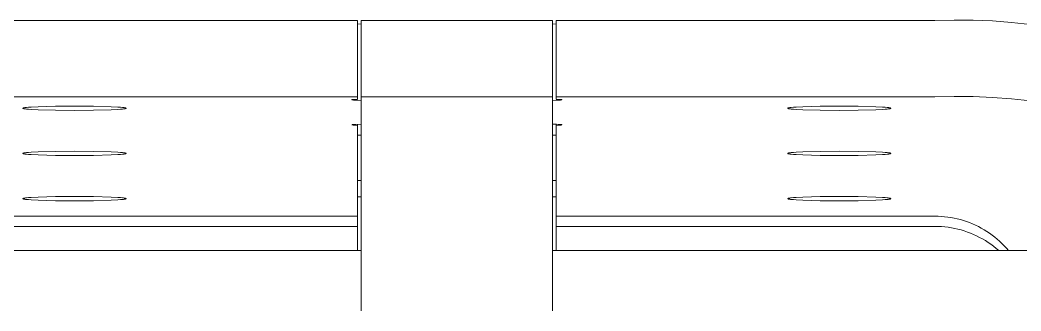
# Model space of a CAD drawing. Header units: inches. Extents: x -12 to 193, y -19 to 105.
# Drawn here: x 31.849 to 33.91, y 103.015 to 103.615 of the extents above; entities that cross this region are included whole.
import ezdxf

# ---------------------------------------------------------------- set-up
doc = ezdxf.new("R2010")
doc.units = ezdxf.units.IN
doc.layers.add('ZANO_R', color=7, linetype='Continuous', lineweight=0)

msp = doc.modelspace()

# ---------------------------------------------------------------- linework, layer by layer
at = {"layer": 'ZANO_R'}
for p, q in [((32.54413, 103.61353), (31.76461, 103.61353)), ((32.54413, 103.45619), (32.54413, 103.61353)), ((32.94571, 103.61349), (32.55201, 103.61349)), ((32.55201, 103.61349), (32.55201, 103.45615)), ((32.94571, 103.61349), (32.94571, 103.45615)), ((33.73311, 103.61353), (32.95358, 103.61353)), ((32.95358, 103.61353), (32.95358, 103.45619)), ((33.77255, 103.61452), (33.73311, 103.61353)), ((33.81199, 103.61418), (33.77255, 103.61452)), ((33.85141, 103.61251), (33.81199, 103.61418)), ((33.89074, 103.60952), (33.85141, 103.61251)), ((32.55201, 103.60629), (32.54413, 103.60654)), ((32.95358, 103.60654), (32.94571, 103.60629)), ((33.92996, 103.60521), (33.89074, 103.60952)), ((32.54413, 103.45619), (31.76461, 103.45619)), ((32.5326, 103.4504), (32.53261, 103.45041)), ((32.5326, 103.45039), (32.5326, 103.4504)), ((32.5326, 103.45038), (32.5326, 103.45039)), ((32.5326, 103.45037), (32.5326, 103.45038)), ((32.5326, 103.45036), (32.5326, 103.45037)), ((32.53261, 103.45035), (32.5326, 103.45036)), ((32.53261, 103.45042), (32.53262, 103.45043)), ((32.53261, 103.45041), (32.53261, 103.45042)), ((32.53261, 103.45034), (32.53261, 103.45035)), ((32.53262, 103.45033), (32.53261, 103.45034)), ((32.53262, 103.45043), (32.53263, 103.45044)), ((32.53263, 103.45032), (32.53262, 103.45033)), ((32.53263, 103.45044), (32.53264, 103.45046)), ((32.53264, 103.4503), (32.53263, 103.45032)), ((32.53264, 103.45046), (32.53265, 103.45047)), ((32.53265, 103.45029), (32.53264, 103.4503)), ((32.53265, 103.45047), (32.53267, 103.45048)), ((32.53267, 103.45028), (32.53265, 103.45029)), ((32.53267, 103.45048), (32.53268, 103.45049)), ((32.53268, 103.45027), (32.53267, 103.45028)), ((32.53268, 103.45049), (32.5327, 103.4505)), ((32.5327, 103.45026), (32.53268, 103.45027)), ((32.5327, 103.4505), (32.53272, 103.45051)), ((32.53272, 103.45025), (32.5327, 103.45026)), ((32.53272, 103.45051), (32.53274, 103.45052)), ((32.53274, 103.45024), (32.53272, 103.45025)), ((32.53274, 103.45052), (32.53276, 103.45053)), ((32.53276, 103.45023), (32.53274, 103.45024)), ((32.53276, 103.45053), (32.53279, 103.45054)), ((32.53279, 103.45022), (32.53276, 103.45023)), ((32.53279, 103.45054), (32.53281, 103.45055)), ((32.53281, 103.45021), (32.53279, 103.45022)), ((32.53281, 103.45055), (32.53284, 103.45056)), ((32.53284, 103.4502), (32.53281, 103.45021)), ((32.53284, 103.45056), (32.53287, 103.45057)), ((32.53287, 103.45019), (32.53284, 103.4502)), ((32.53287, 103.45057), (32.53293, 103.45059)), ((32.53293, 103.45017), (32.53287, 103.45019)), ((32.53293, 103.45059), (32.533, 103.45062)), ((32.533, 103.45014), (32.53293, 103.45017)), ((32.533, 103.45062), (32.53307, 103.45064)), ((32.53307, 103.45012), (32.533, 103.45014)), ((32.53307, 103.45064), (32.53315, 103.45066)), ((32.53315, 103.4501), (32.53307, 103.45012)), ((32.53315, 103.45066), (32.53324, 103.45068)), ((32.53324, 103.45008), (32.53315, 103.4501)), ((32.53324, 103.45068), (32.53344, 103.45072)), ((32.53344, 103.45004), (32.53324, 103.45008)), ((32.53344, 103.45072), (32.53366, 103.45076)), ((32.53366, 103.45), (32.53344, 103.45004)), ((32.53366, 103.45076), (32.5339, 103.4508)), ((32.5339, 103.44996), (32.53366, 103.45)), ((32.5339, 103.4508), (32.53446, 103.45088)), ((32.53446, 103.44988), (32.5339, 103.44996)), ((32.53446, 103.45088), (32.53584, 103.45104)), ((32.53584, 103.44972), (32.53446, 103.44988)), ((32.53584, 103.45104), (32.53755, 103.45119)), ((32.53755, 103.44957), (32.53584, 103.44972)), ((32.53755, 103.45119), (32.54413, 103.45156)), ((32.54413, 103.4492), (32.53755, 103.44957)), ((32.54413, 103.45156), (32.54413, 103.45619)), ((32.55201, 103.44895), (32.54413, 103.4492)), ((32.55201, 103.45615), (32.55201, 103.11839)), ((32.55201, 103.45615), (32.94571, 103.45615)), ((32.94571, 103.45615), (32.94571, 103.11839)), ((32.95358, 103.4492), (32.94571, 103.44895)), ((33.73311, 103.45619), (32.95358, 103.45619)), ((32.95358, 103.45619), (32.95358, 103.45156)), ((32.95358, 103.45156), (32.96017, 103.45119)), ((32.96017, 103.44957), (32.95358, 103.4492)), ((32.96017, 103.45119), (32.96187, 103.45104)), ((32.96187, 103.44972), (32.96017, 103.44957)), ((32.96187, 103.45104), (32.96326, 103.45088)), ((32.96326, 103.44988), (32.96187, 103.44972)), ((32.96326, 103.45088), (32.96381, 103.4508)), ((32.96381, 103.44996), (32.96326, 103.44988)), ((32.96381, 103.4508), (32.96406, 103.45076)), ((32.96406, 103.45), (32.96381, 103.44996)), ((32.96406, 103.45076), (32.96428, 103.45072)), ((32.96428, 103.45004), (32.96406, 103.45)), ((32.96428, 103.45072), (32.96447, 103.45068)), ((32.96447, 103.45008), (32.96428, 103.45004)), ((32.96447, 103.45068), (32.96456, 103.45066)), ((32.96456, 103.4501), (32.96447, 103.45008)), ((32.96456, 103.45066), (32.96464, 103.45064)), ((32.96464, 103.45012), (32.96456, 103.4501)), ((32.96464, 103.45064), (32.96472, 103.45062)), ((32.96472, 103.45014), (32.96464, 103.45012)), ((32.96472, 103.45062), (32.96478, 103.45059)), ((32.96478, 103.45017), (32.96472, 103.45014)), ((32.96478, 103.45059), (32.96485, 103.45057)), ((32.96485, 103.45019), (32.96478, 103.45017)), ((32.96485, 103.45057), (32.96487, 103.45056)), ((32.96487, 103.4502), (32.96485, 103.45019)), ((32.96487, 103.45056), (32.9649, 103.45055)), ((32.9649, 103.45021), (32.96487, 103.4502)), ((32.9649, 103.45055), (32.96493, 103.45054)), ((32.96493, 103.45022), (32.9649, 103.45021)), ((32.96493, 103.45054), (32.96495, 103.45053)), ((32.96495, 103.45023), (32.96493, 103.45022)), ((32.96495, 103.45053), (32.96497, 103.45052)), ((32.96497, 103.45024), (32.96495, 103.45023)), ((32.96497, 103.45052), (32.96499, 103.45051)), ((32.96499, 103.45025), (32.96497, 103.45024)), ((32.96499, 103.45051), (32.96501, 103.4505)), ((32.96501, 103.45026), (32.96499, 103.45025)), ((32.96501, 103.4505), (32.96503, 103.45049)), ((32.96503, 103.45027), (32.96501, 103.45026)), ((32.96503, 103.45049), (32.96505, 103.45048)), ((32.96505, 103.45028), (32.96503, 103.45027)), ((32.96505, 103.45048), (32.96506, 103.45047)), ((32.96506, 103.45029), (32.96505, 103.45028)), ((32.96506, 103.45047), (32.96507, 103.45046)), ((32.96507, 103.4503), (32.96506, 103.45029)), ((32.96507, 103.45046), (32.96508, 103.45044)), ((32.96508, 103.45032), (32.96507, 103.4503)), ((32.96508, 103.45044), (32.96509, 103.45043)), ((32.96509, 103.45033), (32.96508, 103.45032)), ((32.96509, 103.45043), (32.9651, 103.45042)), ((32.9651, 103.45034), (32.96509, 103.45033)), ((32.9651, 103.45042), (32.9651, 103.45041)), ((32.9651, 103.45041), (32.96511, 103.4504)), ((32.96511, 103.45036), (32.9651, 103.45035)), ((32.9651, 103.45035), (32.9651, 103.45034)), ((32.96511, 103.4504), (32.96511, 103.45039)), ((32.96511, 103.45039), (32.96511, 103.45038)), ((32.96511, 103.45038), (32.96511, 103.45037)), ((32.96511, 103.45037), (32.96511, 103.45036)), ((33.77255, 103.45718), (33.73311, 103.45619)), ((33.81199, 103.45684), (33.77255, 103.45718)), ((33.85141, 103.45517), (33.81199, 103.45684)), ((33.89074, 103.45219), (33.85141, 103.45517)), ((33.92996, 103.44787), (33.89074, 103.45219)), ((31.85516, 103.43296), (31.85517, 103.43299)), ((31.85516, 103.43294), (31.85516, 103.43296)), ((31.85516, 103.43291), (31.85516, 103.43294)), ((31.85516, 103.43289), (31.85516, 103.43291)), ((31.85516, 103.43286), (31.85516, 103.43289)), ((31.85517, 103.43284), (31.85516, 103.43286)), ((31.85517, 103.43299), (31.85518, 103.43301)), ((31.85518, 103.43281), (31.85517, 103.43284)), ((31.85518, 103.43301), (31.8552, 103.43304)), ((31.8552, 103.43279), (31.85518, 103.43281)), ((31.8552, 103.43304), (31.85522, 103.43306)), ((31.85522, 103.43276), (31.8552, 103.43279)), ((31.85522, 103.43306), (31.85524, 103.43309)), ((31.85524, 103.43274), (31.85522, 103.43276)), ((31.85524, 103.43309), (31.85526, 103.43311)), ((31.85526, 103.43271), (31.85524, 103.43274)), ((31.85526, 103.43311), (31.85529, 103.43314)), ((31.85529, 103.43269), (31.85526, 103.43271)), ((31.85529, 103.43314), (31.85532, 103.43316)), ((31.85532, 103.43266), (31.85529, 103.43269)), ((31.85532, 103.43316), (31.85536, 103.43319)), ((31.85536, 103.43264), (31.85532, 103.43266)), ((31.85536, 103.43319), (31.8554, 103.43321)), ((31.8554, 103.43261), (31.85536, 103.43264)), ((31.8554, 103.43321), (31.85544, 103.43324)), ((31.85544, 103.43259), (31.8554, 103.43261)), ((31.85544, 103.43324), (31.85548, 103.43326)), ((31.85548, 103.43256), (31.85544, 103.43259)), ((31.85548, 103.43326), (31.85553, 103.43329)), ((31.85553, 103.43253), (31.85548, 103.43256)), ((31.85553, 103.43329), (31.85559, 103.43332)), ((31.85559, 103.43251), (31.85553, 103.43253)), ((31.85559, 103.43332), (31.85564, 103.43334)), ((31.85564, 103.43248), (31.85559, 103.43251)), ((31.85564, 103.43334), (31.8557, 103.43337)), ((31.8557, 103.43246), (31.85564, 103.43248)), ((31.8557, 103.43337), (31.85577, 103.43339)), ((31.85577, 103.43243), (31.8557, 103.43246)), ((31.85577, 103.43339), (31.85583, 103.43342)), ((31.85583, 103.43241), (31.85577, 103.43243)), ((31.85583, 103.43342), (31.85598, 103.43347)), ((31.85598, 103.43235), (31.85583, 103.43241)), ((31.85598, 103.43347), (31.85614, 103.43352)), ((31.85614, 103.4323), (31.85598, 103.43235)), ((31.85614, 103.43352), (31.85631, 103.43357)), ((31.85631, 103.43225), (31.85614, 103.4323)), ((31.85631, 103.43357), (31.85651, 103.43362)), ((31.85651, 103.4322), (31.85631, 103.43225)), ((31.85651, 103.43362), (31.85693, 103.43373)), ((31.85693, 103.4321), (31.85651, 103.4322)), ((31.85693, 103.43373), (31.85742, 103.43383)), ((31.85742, 103.43199), (31.85693, 103.4321)), ((31.85742, 103.43383), (31.85797, 103.43394)), ((31.85797, 103.43189), (31.85742, 103.43199)), ((31.85797, 103.43394), (31.85926, 103.43415)), ((31.85926, 103.43168), (31.85797, 103.43189)), ((31.85926, 103.43415), (31.86081, 103.43436)), ((31.86081, 103.43147), (31.85926, 103.43168)), ((31.86081, 103.43436), (31.86262, 103.43456)), ((31.86262, 103.43126), (31.86081, 103.43147)), ((31.86262, 103.43456), (31.86703, 103.43497)), ((31.86703, 103.43085), (31.86262, 103.43126)), ((31.86703, 103.43497), (31.87248, 103.43537)), ((31.87248, 103.43046), (31.86703, 103.43085)), ((31.87248, 103.43537), (31.88629, 103.43609)), ((31.88629, 103.42974), (31.87248, 103.43046)), ((31.88629, 103.43609), (31.92233, 103.43709)), ((31.92233, 103.42874), (31.88629, 103.42974)), ((31.92233, 103.43709), (31.96146, 103.4374)), ((31.96146, 103.42842), (31.92233, 103.42874)), ((31.96146, 103.4374), (32.00058, 103.43709)), ((32.00058, 103.42874), (31.96146, 103.42842)), ((32.00058, 103.43709), (32.03662, 103.43609)), ((32.03662, 103.42974), (32.00058, 103.42874)), ((32.03662, 103.43609), (32.05043, 103.43537)), ((32.05043, 103.43046), (32.03662, 103.42974)), ((32.05043, 103.43537), (32.05588, 103.43497)), ((32.05588, 103.43085), (32.05043, 103.43046)), ((32.05588, 103.43497), (32.06029, 103.43456)), ((32.06029, 103.43126), (32.05588, 103.43085)), ((32.06029, 103.43456), (32.0621, 103.43436)), ((32.0621, 103.43147), (32.06029, 103.43126)), ((32.0621, 103.43436), (32.06365, 103.43415)), ((32.06365, 103.43168), (32.0621, 103.43147)), ((32.06365, 103.43415), (32.06494, 103.43394)), ((32.06494, 103.43189), (32.06365, 103.43168)), ((32.06494, 103.43394), (32.06549, 103.43383)), ((32.06549, 103.43199), (32.06494, 103.43189)), ((32.06549, 103.43383), (32.06598, 103.43373)), ((32.06598, 103.4321), (32.06549, 103.43199)), ((32.06598, 103.43373), (32.06641, 103.43362)), ((32.06641, 103.4322), (32.06598, 103.4321)), ((32.06641, 103.43362), (32.0666, 103.43357)), ((32.0666, 103.43225), (32.06641, 103.4322)), ((32.0666, 103.43357), (32.06677, 103.43352)), ((32.06677, 103.4323), (32.0666, 103.43225)), ((32.06677, 103.43352), (32.06693, 103.43347)), ((32.06693, 103.43235), (32.06677, 103.4323)), ((32.06693, 103.43347), (32.06708, 103.43342)), ((32.06708, 103.43241), (32.06693, 103.43235)), ((32.06708, 103.43342), (32.06714, 103.43339)), ((32.06714, 103.43243), (32.06708, 103.43241)), ((32.06714, 103.43339), (32.06721, 103.43337)), ((32.06721, 103.43246), (32.06714, 103.43243)), ((32.06721, 103.43337), (32.06727, 103.43334)), ((32.06727, 103.43248), (32.06721, 103.43246)), ((32.06727, 103.43334), (32.06732, 103.43332)), ((32.06732, 103.43251), (32.06727, 103.43248)), ((32.06732, 103.43332), (32.06738, 103.43329)), ((32.06738, 103.43253), (32.06732, 103.43251)), ((32.06738, 103.43329), (32.06743, 103.43326)), ((32.06743, 103.43256), (32.06738, 103.43253)), ((32.06743, 103.43326), (32.06747, 103.43324)), ((32.06747, 103.43259), (32.06743, 103.43256)), ((32.06747, 103.43324), (32.06752, 103.43321)), ((32.06752, 103.43261), (32.06747, 103.43259)), ((32.06752, 103.43321), (32.06755, 103.43319)), ((32.06755, 103.43264), (32.06752, 103.43261)), ((32.06755, 103.43319), (32.06759, 103.43316)), ((32.06759, 103.43266), (32.06755, 103.43264)), ((32.06759, 103.43316), (32.06762, 103.43314)), ((32.06762, 103.43269), (32.06759, 103.43266)), ((32.06762, 103.43314), (32.06765, 103.43311)), ((32.06765, 103.43271), (32.06762, 103.43269)), ((32.06765, 103.43311), (32.06767, 103.43309)), ((32.06767, 103.43274), (32.06765, 103.43271)), ((32.06767, 103.43309), (32.0677, 103.43306)), ((32.0677, 103.43276), (32.06767, 103.43274)), ((32.0677, 103.43306), (32.06771, 103.43304)), ((32.06771, 103.43279), (32.0677, 103.43276)), ((32.06771, 103.43304), (32.06773, 103.43301)), ((32.06773, 103.43281), (32.06771, 103.43279)), ((32.06773, 103.43301), (32.06774, 103.43299)), ((32.06774, 103.43284), (32.06773, 103.43281)), ((32.06774, 103.43299), (32.06775, 103.43296)), ((32.06775, 103.43286), (32.06774, 103.43284)), ((32.06775, 103.43296), (32.06775, 103.43294)), ((32.06775, 103.43294), (32.06775, 103.43291)), ((32.06775, 103.43291), (32.06775, 103.43289)), ((32.06775, 103.43289), (32.06775, 103.43286)), ((33.42996, 103.43294), (33.42997, 103.43296)), ((33.42996, 103.43291), (33.42996, 103.43294)), ((33.42996, 103.43289), (33.42996, 103.43291)), ((33.42997, 103.43286), (33.42996, 103.43289)), ((33.42997, 103.43299), (33.42998, 103.43301)), ((33.42997, 103.43296), (33.42997, 103.43299)), ((33.42997, 103.43284), (33.42997, 103.43286)), ((33.42998, 103.43281), (33.42997, 103.43284)), ((33.42998, 103.43301), (33.43, 103.43304)), ((33.43, 103.43279), (33.42998, 103.43281)), ((33.43, 103.43304), (33.43002, 103.43306)), ((33.43002, 103.43276), (33.43, 103.43279)), ((33.43002, 103.43306), (33.43004, 103.43309)), ((33.43004, 103.43274), (33.43002, 103.43276)), ((33.43004, 103.43309), (33.43006, 103.43311)), ((33.43006, 103.43271), (33.43004, 103.43274)), ((33.43006, 103.43311), (33.43009, 103.43314)), ((33.43009, 103.43269), (33.43006, 103.43271)), ((33.43009, 103.43314), (33.43012, 103.43316)), ((33.43012, 103.43266), (33.43009, 103.43269)), ((33.43012, 103.43316), (33.43016, 103.43319)), ((33.43016, 103.43264), (33.43012, 103.43266)), ((33.43016, 103.43319), (33.4302, 103.43321)), ((33.4302, 103.43261), (33.43016, 103.43264)), ((33.4302, 103.43321), (33.43024, 103.43324)), ((33.43024, 103.43259), (33.4302, 103.43261)), ((33.43024, 103.43324), (33.43029, 103.43326)), ((33.43029, 103.43256), (33.43024, 103.43259)), ((33.43029, 103.43326), (33.43034, 103.43329)), ((33.43034, 103.43253), (33.43029, 103.43256)), ((33.43034, 103.43329), (33.43039, 103.43332)), ((33.43039, 103.43251), (33.43034, 103.43253)), ((33.43039, 103.43332), (33.43045, 103.43334)), ((33.43045, 103.43248), (33.43039, 103.43251)), ((33.43045, 103.43334), (33.43051, 103.43337)), ((33.43051, 103.43246), (33.43045, 103.43248)), ((33.43051, 103.43337), (33.43057, 103.43339)), ((33.43057, 103.43243), (33.43051, 103.43246)), ((33.43057, 103.43339), (33.43064, 103.43342)), ((33.43064, 103.43241), (33.43057, 103.43243)), ((33.43064, 103.43342), (33.43078, 103.43347)), ((33.43078, 103.43235), (33.43064, 103.43241)), ((33.43078, 103.43347), (33.43094, 103.43352)), ((33.43094, 103.4323), (33.43078, 103.43235)), ((33.43094, 103.43352), (33.43112, 103.43357)), ((33.43112, 103.43225), (33.43094, 103.4323)), ((33.43112, 103.43357), (33.43131, 103.43362)), ((33.43131, 103.4322), (33.43112, 103.43225)), ((33.43131, 103.43362), (33.43173, 103.43373)), ((33.43173, 103.4321), (33.43131, 103.4322)), ((33.43173, 103.43373), (33.43222, 103.43383)), ((33.43222, 103.43199), (33.43173, 103.4321)), ((33.43222, 103.43383), (33.43277, 103.43394)), ((33.43277, 103.43189), (33.43222, 103.43199)), ((33.43277, 103.43394), (33.43406, 103.43415)), ((33.43406, 103.43168), (33.43277, 103.43189)), ((33.43406, 103.43415), (33.43561, 103.43436)), ((33.43561, 103.43147), (33.43406, 103.43168)), ((33.43561, 103.43436), (33.43742, 103.43456)), ((33.43742, 103.43126), (33.43561, 103.43147)), ((33.43742, 103.43456), (33.44183, 103.43497)), ((33.44183, 103.43085), (33.43742, 103.43126)), ((33.44183, 103.43497), (33.44729, 103.43537)), ((33.44729, 103.43046), (33.44183, 103.43085)), ((33.44729, 103.43537), (33.46109, 103.43609)), ((33.46109, 103.42974), (33.44729, 103.43046)), ((33.46109, 103.43609), (33.49713, 103.43709)), ((33.49713, 103.42874), (33.46109, 103.42974)), ((33.49713, 103.43709), (33.53626, 103.4374)), ((33.53626, 103.42842), (33.49713, 103.42874)), ((33.53626, 103.4374), (33.57539, 103.43709)), ((33.57539, 103.42874), (33.53626, 103.42842)), ((33.57539, 103.43709), (33.61142, 103.43609)), ((33.61142, 103.42974), (33.57539, 103.42874)), ((33.61142, 103.43609), (33.62523, 103.43537)), ((33.62523, 103.43046), (33.61142, 103.42974)), ((33.62523, 103.43537), (33.63068, 103.43497)), ((33.63068, 103.43085), (33.62523, 103.43046)), ((33.63068, 103.43497), (33.63509, 103.43456)), ((33.63509, 103.43126), (33.63068, 103.43085)), ((33.63509, 103.43456), (33.6369, 103.43436)), ((33.6369, 103.43147), (33.63509, 103.43126)), ((33.6369, 103.43436), (33.63845, 103.43415)), ((33.63845, 103.43168), (33.6369, 103.43147)), ((33.63845, 103.43415), (33.63974, 103.43394)), ((33.63974, 103.43189), (33.63845, 103.43168)), ((33.63974, 103.43394), (33.64029, 103.43383)), ((33.64029, 103.43199), (33.63974, 103.43189)), ((33.64029, 103.43383), (33.64078, 103.43373)), ((33.64078, 103.4321), (33.64029, 103.43199)), ((33.64078, 103.43373), (33.64121, 103.43362)), ((33.64121, 103.4322), (33.64078, 103.4321)), ((33.64121, 103.43362), (33.6414, 103.43357)), ((33.6414, 103.43225), (33.64121, 103.4322)), ((33.6414, 103.43357), (33.64157, 103.43352)), ((33.64157, 103.4323), (33.6414, 103.43225)), ((33.64157, 103.43352), (33.64173, 103.43347)), ((33.64173, 103.43235), (33.64157, 103.4323)), ((33.64173, 103.43347), (33.64188, 103.43342)), ((33.64188, 103.43241), (33.64173, 103.43235)), ((33.64188, 103.43342), (33.64195, 103.43339)), ((33.64195, 103.43243), (33.64188, 103.43241)), ((33.64195, 103.43339), (33.64201, 103.43337)), ((33.64201, 103.43246), (33.64195, 103.43243)), ((33.64201, 103.43337), (33.64207, 103.43334)), ((33.64207, 103.43248), (33.64201, 103.43246)), ((33.64207, 103.43334), (33.64213, 103.43332)), ((33.64213, 103.43251), (33.64207, 103.43248)), ((33.64213, 103.43332), (33.64218, 103.43329)), ((33.64218, 103.43253), (33.64213, 103.43251)), ((33.64218, 103.43329), (33.64223, 103.43326)), ((33.64223, 103.43256), (33.64218, 103.43253)), ((33.64223, 103.43326), (33.64227, 103.43324)), ((33.64227, 103.43259), (33.64223, 103.43256)), ((33.64227, 103.43324), (33.64232, 103.43321)), ((33.64232, 103.43261), (33.64227, 103.43259)), ((33.64232, 103.43321), (33.64236, 103.43319)), ((33.64236, 103.43264), (33.64232, 103.43261)), ((33.64236, 103.43319), (33.64239, 103.43316)), ((33.64239, 103.43266), (33.64236, 103.43264)), ((33.64239, 103.43316), (33.64242, 103.43314)), ((33.64242, 103.43269), (33.64239, 103.43266)), ((33.64242, 103.43314), (33.64245, 103.43311)), ((33.64245, 103.43271), (33.64242, 103.43269)), ((33.64245, 103.43311), (33.64248, 103.43309)), ((33.64248, 103.43274), (33.64245, 103.43271)), ((33.64248, 103.43309), (33.6425, 103.43306)), ((33.6425, 103.43276), (33.64248, 103.43274)), ((33.6425, 103.43306), (33.64252, 103.43304)), ((33.64252, 103.43279), (33.6425, 103.43276)), ((33.64252, 103.43304), (33.64253, 103.43301)), ((33.64253, 103.43281), (33.64252, 103.43279)), ((33.64253, 103.43301), (33.64254, 103.43299)), ((33.64254, 103.43284), (33.64253, 103.43281)), ((33.64254, 103.43299), (33.64255, 103.43296)), ((33.64255, 103.43286), (33.64254, 103.43284)), ((33.64255, 103.43296), (33.64256, 103.43294)), ((33.64256, 103.43289), (33.64255, 103.43286)), ((33.64256, 103.43294), (33.64256, 103.43291)), ((33.64256, 103.43291), (33.64256, 103.43289)), ((32.5326, 103.39884), (32.53261, 103.39885)), ((32.5326, 103.39883), (32.5326, 103.39884)), ((32.5326, 103.39882), (32.5326, 103.39883)), ((32.5326, 103.39881), (32.5326, 103.39882)), ((32.5326, 103.3988), (32.5326, 103.39881)), ((32.5326, 103.39881), (32.5326, 103.39881)), ((32.53261, 103.39879), (32.5326, 103.3988)), ((32.53261, 103.39886), (32.53262, 103.39887)), ((32.53261, 103.39885), (32.53261, 103.39886)), ((32.53261, 103.39885), (32.53261, 103.39885)), ((32.53261, 103.39878), (32.53261, 103.39879)), ((32.53262, 103.39877), (32.53261, 103.39878)), ((32.53261, 103.39878), (32.53261, 103.39878)), ((32.53262, 103.39887), (32.53263, 103.39888)), ((32.53263, 103.39876), (32.53262, 103.39877)), ((32.53263, 103.39888), (32.53264, 103.39889)), ((32.53263, 103.39888), (32.53263, 103.39888)), ((32.53263, 103.39875), (32.53263, 103.39876)), ((32.53264, 103.39874), (32.53263, 103.39875)), ((32.53264, 103.39889), (32.53265, 103.3989)), ((32.53265, 103.39874), (32.53264, 103.39874)), ((32.53265, 103.3989), (32.53266, 103.39891)), ((32.53266, 103.39873), (32.53265, 103.39874)), ((32.53266, 103.39891), (32.53267, 103.39892)), ((32.53267, 103.39872), (32.53266, 103.39873)), ((32.53267, 103.39892), (32.53268, 103.39892)), ((32.53268, 103.39871), (32.53267, 103.39872)), ((32.53268, 103.39892), (32.53269, 103.39893)), ((32.53269, 103.39871), (32.53268, 103.39871)), ((32.53269, 103.39893), (32.5327, 103.39894)), ((32.53271, 103.3987), (32.53269, 103.39871)), ((32.5327, 103.39894), (32.53272, 103.39895)), ((32.53272, 103.39869), (32.53271, 103.3987)), ((32.53272, 103.39895), (32.53273, 103.39895)), ((32.53274, 103.39868), (32.53272, 103.39869)), ((32.53273, 103.39895), (32.53275, 103.39896)), ((32.53275, 103.39867), (32.53274, 103.39868)), ((32.53275, 103.39896), (32.53276, 103.39897)), ((32.53277, 103.39867), (32.53275, 103.39867)), ((32.53276, 103.39897), (32.53278, 103.39898)), ((32.53279, 103.39866), (32.53277, 103.39867)), ((32.53278, 103.39898), (32.53282, 103.39899)), ((32.5328, 103.39865), (32.53279, 103.39866)), ((32.53284, 103.39863), (32.5328, 103.39865)), ((32.53282, 103.39899), (32.53286, 103.39901)), ((32.53289, 103.39862), (32.53284, 103.39863)), ((32.53286, 103.39901), (32.5329, 103.39902)), ((32.53293, 103.3986), (32.53289, 103.39862)), ((32.5329, 103.39902), (32.53295, 103.39904)), ((32.53298, 103.39859), (32.53293, 103.3986)), ((32.53295, 103.39904), (32.533, 103.39905)), ((32.53309, 103.39856), (32.53298, 103.39859)), ((32.533, 103.39905), (32.5331, 103.39908)), ((32.53322, 103.39853), (32.53309, 103.39856)), ((32.5331, 103.39908), (32.53323, 103.39911)), ((32.53336, 103.39849), (32.53322, 103.39853)), ((32.53323, 103.39911), (32.53336, 103.39914)), ((32.53336, 103.39914), (32.53351, 103.39917)), ((32.53368, 103.39843), (32.53336, 103.39849)), ((32.53351, 103.39917), (32.53384, 103.39923)), ((32.53405, 103.39837), (32.53368, 103.39843)), ((32.53384, 103.39923), (32.53421, 103.39929)), ((32.53496, 103.39825), (32.53405, 103.39837)), ((32.53421, 103.39929), (32.53463, 103.39935)), ((32.53463, 103.39935), (32.5356, 103.39946)), ((32.53607, 103.39814), (32.53496, 103.39825)), ((32.5356, 103.39946), (32.55201, 103.40025)), ((32.53737, 103.39803), (32.53607, 103.39814)), ((32.54048, 103.39782), (32.53737, 103.39803)), ((32.54413, 103.39764), (32.54048, 103.39782)), ((32.54413, 103.39999), (32.54413, 103.39764)), ((32.54413, 103.21061), (32.54413, 103.39764)), ((32.94571, 103.40025), (32.95392, 103.39999)), ((32.95358, 103.39764), (32.95358, 103.39999)), ((32.95723, 103.39782), (32.95358, 103.39764)), ((32.95358, 103.39764), (32.95358, 103.21061)), ((32.95392, 103.39999), (32.96212, 103.39946)), ((32.96034, 103.39803), (32.95723, 103.39782)), ((32.96164, 103.39814), (32.96034, 103.39803)), ((32.96276, 103.39825), (32.96164, 103.39814)), ((32.96212, 103.39946), (32.96308, 103.39935)), ((32.96366, 103.39837), (32.96276, 103.39825)), ((32.96308, 103.39935), (32.9635, 103.39929)), ((32.9635, 103.39929), (32.96388, 103.39923)), ((32.96404, 103.39843), (32.96366, 103.39837)), ((32.96388, 103.39923), (32.96421, 103.39917)), ((32.96436, 103.39849), (32.96404, 103.39843)), ((32.96421, 103.39917), (32.96435, 103.39914)), ((32.96435, 103.39914), (32.96449, 103.39911)), ((32.96449, 103.39853), (32.96436, 103.39849)), ((32.96449, 103.39911), (32.96461, 103.39908)), ((32.96462, 103.39856), (32.96449, 103.39853)), ((32.96461, 103.39908), (32.96472, 103.39905)), ((32.96473, 103.39859), (32.96462, 103.39856)), ((32.96472, 103.39905), (32.96477, 103.39904)), ((32.96478, 103.3986), (32.96473, 103.39859)), ((32.96477, 103.39904), (32.96481, 103.39902)), ((32.96483, 103.39862), (32.96478, 103.3986)), ((32.96481, 103.39902), (32.96486, 103.39901)), ((32.96487, 103.39863), (32.96483, 103.39862)), ((32.96486, 103.39901), (32.9649, 103.39899)), ((32.96491, 103.39865), (32.96487, 103.39863)), ((32.9649, 103.39899), (32.96493, 103.39898)), ((32.96493, 103.39866), (32.96491, 103.39865)), ((32.96493, 103.39898), (32.96495, 103.39897)), ((32.96495, 103.39867), (32.96493, 103.39866)), ((32.96495, 103.39897), (32.96497, 103.39896)), ((32.96496, 103.39867), (32.96495, 103.39867)), ((32.96498, 103.39868), (32.96496, 103.39867)), ((32.96497, 103.39896), (32.96498, 103.39895)), ((32.96498, 103.39895), (32.965, 103.39895)), ((32.96499, 103.39869), (32.96498, 103.39868)), ((32.96501, 103.3987), (32.96499, 103.39869)), ((32.965, 103.39895), (32.96501, 103.39894)), ((32.96501, 103.39894), (32.96502, 103.39893)), ((32.96502, 103.39871), (32.96501, 103.3987)), ((32.96502, 103.39893), (32.96503, 103.39892)), ((32.96503, 103.39871), (32.96502, 103.39871)), ((32.96503, 103.39892), (32.96505, 103.39892)), ((32.96504, 103.39872), (32.96503, 103.39871)), ((32.96505, 103.39873), (32.96504, 103.39872)), ((32.96505, 103.39892), (32.96506, 103.39891)), ((32.96506, 103.39874), (32.96505, 103.39873)), ((32.96506, 103.39891), (32.96507, 103.3989)), ((32.96507, 103.39874), (32.96506, 103.39874)), ((32.96507, 103.3989), (32.96507, 103.39889)), ((32.96507, 103.39889), (32.96508, 103.39888)), ((32.96508, 103.39875), (32.96507, 103.39874)), ((32.96508, 103.39888), (32.96509, 103.39888)), ((32.96509, 103.39876), (32.96508, 103.39875)), ((32.96509, 103.39888), (32.96509, 103.39887)), ((32.96509, 103.39887), (32.9651, 103.39886)), ((32.9651, 103.39878), (32.96509, 103.39877)), ((32.96509, 103.39877), (32.96509, 103.39876)), ((32.9651, 103.39886), (32.9651, 103.39885)), ((32.9651, 103.39885), (32.96511, 103.39885)), ((32.96511, 103.39879), (32.9651, 103.39878)), ((32.9651, 103.39878), (32.9651, 103.39878)), ((32.96511, 103.39885), (32.96511, 103.39884)), ((32.96511, 103.39884), (32.96511, 103.39883)), ((32.96511, 103.39883), (32.96511, 103.39882)), ((32.96511, 103.39882), (32.96511, 103.39881)), ((32.96511, 103.39881), (32.96511, 103.39881)), ((32.96511, 103.39881), (32.96511, 103.3988)), ((32.96511, 103.3988), (32.96511, 103.39879)), ((32.55201, 103.37735), (32.54413, 103.37735)), ((32.95358, 103.37735), (32.94571, 103.37735)), ((31.88629, 103.34299), (31.92233, 103.34399)), ((31.92233, 103.34399), (31.96146, 103.3443)), ((31.96146, 103.3443), (32.00058, 103.34399)), ((32.00058, 103.34399), (32.03662, 103.34299)), ((33.46109, 103.34299), (33.49713, 103.34399)), ((33.49713, 103.34399), (33.53626, 103.3443)), ((33.53626, 103.3443), (33.57539, 103.34399)), ((33.57539, 103.34399), (33.61142, 103.34299)), ((31.85516, 103.33986), (31.85517, 103.33989)), ((31.85516, 103.33984), (31.85516, 103.33986)), ((31.85516, 103.33981), (31.85516, 103.33984)), ((31.85516, 103.33979), (31.85516, 103.33981)), ((31.85516, 103.33976), (31.85516, 103.33979)), ((31.85517, 103.33974), (31.85516, 103.33976)), ((31.85517, 103.33989), (31.85518, 103.33991)), ((31.85518, 103.33971), (31.85517, 103.33974)), ((31.85518, 103.33991), (31.8552, 103.33994)), ((31.8552, 103.33969), (31.85518, 103.33971)), ((31.8552, 103.33994), (31.85522, 103.33996)), ((31.85522, 103.33966), (31.8552, 103.33969)), ((31.85522, 103.33996), (31.85524, 103.33999)), ((31.85524, 103.33964), (31.85522, 103.33966)), ((31.85524, 103.33999), (31.85526, 103.34001)), ((31.85526, 103.33961), (31.85524, 103.33964)), ((31.85526, 103.34001), (31.85529, 103.34004)), ((31.85529, 103.33959), (31.85526, 103.33961)), ((31.85529, 103.34004), (31.85532, 103.34006)), ((31.85532, 103.33956), (31.85529, 103.33959)), ((31.85532, 103.34006), (31.85536, 103.34009)), ((31.85536, 103.33954), (31.85532, 103.33956)), ((31.85536, 103.34009), (31.8554, 103.34011)), ((31.8554, 103.33951), (31.85536, 103.33954)), ((31.8554, 103.34011), (31.85544, 103.34014)), ((31.85544, 103.33949), (31.8554, 103.33951)), ((31.85544, 103.34014), (31.85548, 103.34016)), ((31.85548, 103.33946), (31.85544, 103.33949)), ((31.85548, 103.34016), (31.85553, 103.34019)), ((31.85553, 103.33943), (31.85548, 103.33946)), ((31.85553, 103.34019), (31.85559, 103.34022)), ((31.85559, 103.33941), (31.85553, 103.33943)), ((31.85559, 103.34022), (31.85564, 103.34024)), ((31.85564, 103.33938), (31.85559, 103.33941)), ((31.85564, 103.34024), (31.8557, 103.34027)), ((31.8557, 103.33936), (31.85564, 103.33938)), ((31.8557, 103.34027), (31.85577, 103.34029)), ((31.85577, 103.33933), (31.8557, 103.33936)), ((31.85577, 103.34029), (31.85583, 103.34032)), ((31.85583, 103.33931), (31.85577, 103.33933)), ((31.85583, 103.34032), (31.85598, 103.34037)), ((31.85598, 103.33925), (31.85583, 103.33931)), ((31.85598, 103.34037), (31.85614, 103.34042)), ((31.85614, 103.3392), (31.85598, 103.33925)), ((31.85614, 103.34042), (31.85631, 103.34047)), ((31.85631, 103.33915), (31.85614, 103.3392)), ((31.85631, 103.34047), (31.85651, 103.34052)), ((31.85651, 103.3391), (31.85631, 103.33915)), ((31.85651, 103.34052), (31.85693, 103.34063)), ((31.85693, 103.339), (31.85651, 103.3391)), ((31.85693, 103.34063), (31.85742, 103.34073)), ((31.85742, 103.33889), (31.85693, 103.339)), ((31.85742, 103.34073), (31.85797, 103.34084)), ((31.85797, 103.33879), (31.85742, 103.33889)), ((31.85797, 103.34084), (31.85926, 103.34105)), ((31.85926, 103.33858), (31.85797, 103.33879)), ((31.85926, 103.34105), (31.86081, 103.34126)), ((31.86081, 103.33837), (31.85926, 103.33858)), ((31.86081, 103.34126), (31.86262, 103.34146)), ((31.86262, 103.33816), (31.86081, 103.33837)), ((31.86262, 103.34146), (31.86703, 103.34187)), ((31.86703, 103.33775), (31.86262, 103.33816)), ((31.86703, 103.34187), (31.87248, 103.34227)), ((31.87248, 103.33736), (31.86703, 103.33775)), ((31.87248, 103.34227), (31.88629, 103.34299)), ((31.88629, 103.33664), (31.87248, 103.33736)), ((31.92233, 103.33564), (31.88629, 103.33664)), ((31.96146, 103.33532), (31.92233, 103.33564)), ((32.00058, 103.33564), (31.96146, 103.33532)), ((32.03662, 103.33664), (32.00058, 103.33564)), ((32.03662, 103.34299), (32.05043, 103.34227)), ((32.05043, 103.33736), (32.03662, 103.33664)), ((32.05043, 103.34227), (32.05588, 103.34187)), ((32.05588, 103.33775), (32.05043, 103.33736)), ((32.05588, 103.34187), (32.06029, 103.34146)), ((32.06029, 103.33816), (32.05588, 103.33775)), ((32.06029, 103.34146), (32.0621, 103.34126)), ((32.0621, 103.33837), (32.06029, 103.33816)), ((32.0621, 103.34126), (32.06365, 103.34105)), ((32.06365, 103.33858), (32.0621, 103.33837)), ((32.06365, 103.34105), (32.06494, 103.34084)), ((32.06494, 103.33879), (32.06365, 103.33858)), ((32.06494, 103.34084), (32.06549, 103.34073)), ((32.06549, 103.33889), (32.06494, 103.33879)), ((32.06549, 103.34073), (32.06598, 103.34063)), ((32.06598, 103.339), (32.06549, 103.33889)), ((32.06598, 103.34063), (32.06641, 103.34052)), ((32.06641, 103.3391), (32.06598, 103.339)), ((32.06641, 103.34052), (32.0666, 103.34047)), ((32.0666, 103.33915), (32.06641, 103.3391)), ((32.0666, 103.34047), (32.06677, 103.34042)), ((32.06677, 103.3392), (32.0666, 103.33915)), ((32.06677, 103.34042), (32.06693, 103.34037)), ((32.06693, 103.33925), (32.06677, 103.3392)), ((32.06693, 103.34037), (32.06708, 103.34032)), ((32.06708, 103.33931), (32.06693, 103.33925)), ((32.06708, 103.34032), (32.06714, 103.34029)), ((32.06714, 103.33933), (32.06708, 103.33931)), ((32.06714, 103.34029), (32.06721, 103.34027)), ((32.06721, 103.33936), (32.06714, 103.33933)), ((32.06721, 103.34027), (32.06727, 103.34024)), ((32.06727, 103.33938), (32.06721, 103.33936)), ((32.06727, 103.34024), (32.06732, 103.34022)), ((32.06732, 103.33941), (32.06727, 103.33938)), ((32.06732, 103.34022), (32.06738, 103.34019)), ((32.06738, 103.33943), (32.06732, 103.33941)), ((32.06738, 103.34019), (32.06743, 103.34016)), ((32.06743, 103.33946), (32.06738, 103.33943)), ((32.06743, 103.34016), (32.06747, 103.34014)), ((32.06747, 103.33949), (32.06743, 103.33946)), ((32.06747, 103.34014), (32.06752, 103.34011)), ((32.06752, 103.33951), (32.06747, 103.33949)), ((32.06752, 103.34011), (32.06755, 103.34009)), ((32.06755, 103.33954), (32.06752, 103.33951)), ((32.06755, 103.34009), (32.06759, 103.34006)), ((32.06759, 103.33956), (32.06755, 103.33954)), ((32.06759, 103.34006), (32.06762, 103.34004)), ((32.06762, 103.33959), (32.06759, 103.33956)), ((32.06762, 103.34004), (32.06765, 103.34001)), ((32.06765, 103.33961), (32.06762, 103.33959)), ((32.06765, 103.34001), (32.06767, 103.33999)), ((32.06767, 103.33964), (32.06765, 103.33961)), ((32.06767, 103.33999), (32.0677, 103.33996)), ((32.0677, 103.33966), (32.06767, 103.33964)), ((32.0677, 103.33996), (32.06771, 103.33994)), ((32.06771, 103.33969), (32.0677, 103.33966)), ((32.06771, 103.33994), (32.06773, 103.33991)), ((32.06773, 103.33971), (32.06771, 103.33969)), ((32.06773, 103.33991), (32.06774, 103.33989)), ((32.06774, 103.33974), (32.06773, 103.33971)), ((32.06774, 103.33989), (32.06775, 103.33986)), ((32.06775, 103.33976), (32.06774, 103.33974)), ((32.06775, 103.33986), (32.06775, 103.33984)), ((32.06775, 103.33984), (32.06775, 103.33981)), ((32.06775, 103.33981), (32.06775, 103.33979)), ((32.06775, 103.33979), (32.06775, 103.33976)), ((33.42996, 103.33984), (33.42997, 103.33986)), ((33.42996, 103.33981), (33.42996, 103.33984)), ((33.42996, 103.33979), (33.42996, 103.33981)), ((33.42997, 103.33976), (33.42996, 103.33979)), ((33.42997, 103.33989), (33.42998, 103.33991)), ((33.42997, 103.33986), (33.42997, 103.33989)), ((33.42997, 103.33974), (33.42997, 103.33976)), ((33.42998, 103.33971), (33.42997, 103.33974)), ((33.42998, 103.33991), (33.43, 103.33994)), ((33.43, 103.33969), (33.42998, 103.33971)), ((33.43, 103.33994), (33.43002, 103.33996)), ((33.43002, 103.33966), (33.43, 103.33969)), ((33.43002, 103.33996), (33.43004, 103.33999)), ((33.43004, 103.33964), (33.43002, 103.33966)), ((33.43004, 103.33999), (33.43006, 103.34001)), ((33.43006, 103.33961), (33.43004, 103.33964)), ((33.43006, 103.34001), (33.43009, 103.34004)), ((33.43009, 103.33959), (33.43006, 103.33961)), ((33.43009, 103.34004), (33.43012, 103.34006)), ((33.43012, 103.33956), (33.43009, 103.33959)), ((33.43012, 103.34006), (33.43016, 103.34009)), ((33.43016, 103.33954), (33.43012, 103.33956)), ((33.43016, 103.34009), (33.4302, 103.34011)), ((33.4302, 103.33951), (33.43016, 103.33954)), ((33.4302, 103.34011), (33.43024, 103.34014)), ((33.43024, 103.33949), (33.4302, 103.33951)), ((33.43024, 103.34014), (33.43029, 103.34016)), ((33.43029, 103.33946), (33.43024, 103.33949)), ((33.43029, 103.34016), (33.43034, 103.34019)), ((33.43034, 103.33943), (33.43029, 103.33946)), ((33.43034, 103.34019), (33.43039, 103.34022)), ((33.43039, 103.33941), (33.43034, 103.33943)), ((33.43039, 103.34022), (33.43045, 103.34024)), ((33.43045, 103.33938), (33.43039, 103.33941)), ((33.43045, 103.34024), (33.43051, 103.34027)), ((33.43051, 103.33936), (33.43045, 103.33938)), ((33.43051, 103.34027), (33.43057, 103.34029)), ((33.43057, 103.33933), (33.43051, 103.33936)), ((33.43057, 103.34029), (33.43064, 103.34032)), ((33.43064, 103.33931), (33.43057, 103.33933)), ((33.43064, 103.34032), (33.43078, 103.34037)), ((33.43078, 103.33925), (33.43064, 103.33931)), ((33.43078, 103.34037), (33.43094, 103.34042)), ((33.43094, 103.3392), (33.43078, 103.33925)), ((33.43094, 103.34042), (33.43112, 103.34047)), ((33.43112, 103.33915), (33.43094, 103.3392)), ((33.43112, 103.34047), (33.43131, 103.34052)), ((33.43131, 103.3391), (33.43112, 103.33915)), ((33.43131, 103.34052), (33.43173, 103.34063)), ((33.43173, 103.339), (33.43131, 103.3391)), ((33.43173, 103.34063), (33.43222, 103.34073)), ((33.43222, 103.33889), (33.43173, 103.339)), ((33.43222, 103.34073), (33.43277, 103.34084)), ((33.43277, 103.33879), (33.43222, 103.33889)), ((33.43277, 103.34084), (33.43406, 103.34105)), ((33.43406, 103.33858), (33.43277, 103.33879)), ((33.43406, 103.34105), (33.43561, 103.34126)), ((33.43561, 103.33837), (33.43406, 103.33858)), ((33.43561, 103.34126), (33.43742, 103.34146)), ((33.43742, 103.33816), (33.43561, 103.33837)), ((33.43742, 103.34146), (33.44183, 103.34187)), ((33.44183, 103.33775), (33.43742, 103.33816)), ((33.44183, 103.34187), (33.44729, 103.34227)), ((33.44729, 103.33736), (33.44183, 103.33775)), ((33.44729, 103.34227), (33.46109, 103.34299)), ((33.46109, 103.33664), (33.44729, 103.33736)), ((33.49713, 103.33564), (33.46109, 103.33664)), ((33.53626, 103.33532), (33.49713, 103.33564)), ((33.57539, 103.33564), (33.53626, 103.33532)), ((33.61142, 103.33664), (33.57539, 103.33564)), ((33.61142, 103.34299), (33.62523, 103.34227)), ((33.62523, 103.33736), (33.61142, 103.33664)), ((33.62523, 103.34227), (33.63068, 103.34187)), ((33.63068, 103.33775), (33.62523, 103.33736)), ((33.63068, 103.34187), (33.63509, 103.34146)), ((33.63509, 103.33816), (33.63068, 103.33775)), ((33.63509, 103.34146), (33.6369, 103.34126)), ((33.6369, 103.33837), (33.63509, 103.33816)), ((33.6369, 103.34126), (33.63845, 103.34105)), ((33.63845, 103.33858), (33.6369, 103.33837)), ((33.63845, 103.34105), (33.63974, 103.34084)), ((33.63974, 103.33879), (33.63845, 103.33858)), ((33.63974, 103.34084), (33.64029, 103.34073)), ((33.64029, 103.33889), (33.63974, 103.33879)), ((33.64029, 103.34073), (33.64078, 103.34063)), ((33.64078, 103.339), (33.64029, 103.33889)), ((33.64078, 103.34063), (33.64121, 103.34052)), ((33.64121, 103.3391), (33.64078, 103.339)), ((33.64121, 103.34052), (33.6414, 103.34047)), ((33.6414, 103.33915), (33.64121, 103.3391)), ((33.6414, 103.34047), (33.64157, 103.34042)), ((33.64157, 103.3392), (33.6414, 103.33915)), ((33.64157, 103.34042), (33.64173, 103.34037)), ((33.64173, 103.33925), (33.64157, 103.3392)), ((33.64173, 103.34037), (33.64188, 103.34032)), ((33.64188, 103.33931), (33.64173, 103.33925)), ((33.64188, 103.34032), (33.64195, 103.34029)), ((33.64195, 103.33933), (33.64188, 103.33931)), ((33.64195, 103.34029), (33.64201, 103.34027)), ((33.64201, 103.33936), (33.64195, 103.33933)), ((33.64201, 103.34027), (33.64207, 103.34024)), ((33.64207, 103.33938), (33.64201, 103.33936)), ((33.64207, 103.34024), (33.64213, 103.34022)), ((33.64213, 103.33941), (33.64207, 103.33938)), ((33.64213, 103.34022), (33.64218, 103.34019)), ((33.64218, 103.33943), (33.64213, 103.33941)), ((33.64218, 103.34019), (33.64223, 103.34016)), ((33.64223, 103.33946), (33.64218, 103.33943)), ((33.64223, 103.34016), (33.64227, 103.34014)), ((33.64227, 103.33949), (33.64223, 103.33946)), ((33.64227, 103.34014), (33.64232, 103.34011)), ((33.64232, 103.33951), (33.64227, 103.33949)), ((33.64232, 103.34011), (33.64236, 103.34009)), ((33.64236, 103.33954), (33.64232, 103.33951)), ((33.64236, 103.34009), (33.64239, 103.34006)), ((33.64239, 103.33956), (33.64236, 103.33954)), ((33.64239, 103.34006), (33.64242, 103.34004)), ((33.64242, 103.33959), (33.64239, 103.33956)), ((33.64242, 103.34004), (33.64245, 103.34001)), ((33.64245, 103.33961), (33.64242, 103.33959)), ((33.64245, 103.34001), (33.64248, 103.33999)), ((33.64248, 103.33964), (33.64245, 103.33961)), ((33.64248, 103.33999), (33.6425, 103.33996)), ((33.6425, 103.33966), (33.64248, 103.33964)), ((33.6425, 103.33996), (33.64252, 103.33994)), ((33.64252, 103.33969), (33.6425, 103.33966)), ((33.64252, 103.33994), (33.64253, 103.33991)), ((33.64253, 103.33971), (33.64252, 103.33969)), ((33.64253, 103.33991), (33.64254, 103.33989)), ((33.64254, 103.33974), (33.64253, 103.33971)), ((33.64254, 103.33989), (33.64255, 103.33986)), ((33.64255, 103.33976), (33.64254, 103.33974)), ((33.64255, 103.33986), (33.64256, 103.33984)), ((33.64256, 103.33979), (33.64255, 103.33976)), ((33.64256, 103.33984), (33.64256, 103.33981)), ((33.64256, 103.33981), (33.64256, 103.33979)), ((32.55201, 103.28425), (32.54413, 103.28425)), ((32.95358, 103.28425), (32.94571, 103.28425)), ((31.85516, 103.24676), (31.85517, 103.24679)), ((31.85516, 103.24674), (31.85516, 103.24676)), ((31.85516, 103.24671), (31.85516, 103.24674)), ((31.85516, 103.24669), (31.85516, 103.24671)), ((31.85516, 103.24666), (31.85516, 103.24669)), ((31.85517, 103.24664), (31.85516, 103.24666)), ((31.85517, 103.24679), (31.85518, 103.24681)), ((31.85518, 103.24661), (31.85517, 103.24664)), ((31.85518, 103.24681), (31.8552, 103.24684)), ((31.8552, 103.24659), (31.85518, 103.24661)), ((31.8552, 103.24684), (31.85522, 103.24686)), ((31.85522, 103.24656), (31.8552, 103.24659)), ((31.85522, 103.24686), (31.85524, 103.24689)), ((31.85524, 103.24654), (31.85522, 103.24656)), ((31.85524, 103.24689), (31.85526, 103.24691)), ((31.85526, 103.24651), (31.85524, 103.24654)), ((31.85526, 103.24691), (31.85529, 103.24694)), ((31.85529, 103.24649), (31.85526, 103.24651)), ((31.85529, 103.24694), (31.85532, 103.24696)), ((31.85532, 103.24646), (31.85529, 103.24649)), ((31.85532, 103.24696), (31.85536, 103.24699)), ((31.85536, 103.24644), (31.85532, 103.24646)), ((31.85536, 103.24699), (31.8554, 103.24701)), ((31.8554, 103.24641), (31.85536, 103.24644)), ((31.8554, 103.24701), (31.85544, 103.24704)), ((31.85544, 103.24639), (31.8554, 103.24641)), ((31.85544, 103.24704), (31.85548, 103.24706)), ((31.85548, 103.24636), (31.85544, 103.24639)), ((31.85548, 103.24706), (31.85553, 103.24709)), ((31.85553, 103.24633), (31.85548, 103.24636)), ((31.85553, 103.24709), (31.85559, 103.24712)), ((31.85559, 103.24631), (31.85553, 103.24633)), ((31.85559, 103.24712), (31.85564, 103.24714)), ((31.85564, 103.24628), (31.85559, 103.24631)), ((31.85564, 103.24714), (31.8557, 103.24717)), ((31.8557, 103.24626), (31.85564, 103.24628)), ((31.8557, 103.24717), (31.85577, 103.24719)), ((31.85577, 103.24623), (31.8557, 103.24626)), ((31.85577, 103.24719), (31.85583, 103.24722)), ((31.85583, 103.24621), (31.85577, 103.24623)), ((31.85583, 103.24722), (31.85598, 103.24727)), ((31.85598, 103.24615), (31.85583, 103.24621)), ((31.85598, 103.24727), (31.85614, 103.24732)), ((31.85614, 103.2461), (31.85598, 103.24615)), ((31.85614, 103.24732), (31.85631, 103.24737)), ((31.85631, 103.24605), (31.85614, 103.2461)), ((31.85631, 103.24737), (31.85651, 103.24742)), ((31.85651, 103.246), (31.85631, 103.24605)), ((31.85651, 103.24742), (31.85693, 103.24753)), ((31.85693, 103.2459), (31.85651, 103.246)), ((31.85693, 103.24753), (31.85742, 103.24763)), ((31.85742, 103.24579), (31.85693, 103.2459)), ((31.85742, 103.24763), (31.85797, 103.24774)), ((31.85797, 103.24569), (31.85742, 103.24579)), ((31.85797, 103.24774), (31.85926, 103.24795)), ((31.85926, 103.24548), (31.85797, 103.24569)), ((31.85926, 103.24795), (31.86081, 103.24816)), ((31.86081, 103.24527), (31.85926, 103.24548)), ((31.86081, 103.24816), (31.86262, 103.24836)), ((31.86262, 103.24506), (31.86081, 103.24527)), ((31.86262, 103.24836), (31.86703, 103.24877)), ((31.86703, 103.24465), (31.86262, 103.24506)), ((31.86703, 103.24877), (31.87248, 103.24917)), ((31.87248, 103.24426), (31.86703, 103.24465)), ((31.87248, 103.24917), (31.88629, 103.24989)), ((31.88629, 103.24354), (31.87248, 103.24426)), ((31.88629, 103.24989), (31.92233, 103.25089)), ((31.92233, 103.24254), (31.88629, 103.24354)), ((31.92233, 103.25089), (31.96146, 103.2512)), ((31.96146, 103.24222), (31.92233, 103.24254)), ((31.96146, 103.2512), (32.00058, 103.25089)), ((32.00058, 103.24254), (31.96146, 103.24222)), ((32.00058, 103.25089), (32.03662, 103.24989)), ((32.03662, 103.24354), (32.00058, 103.24254)), ((32.03662, 103.24989), (32.05043, 103.24917)), ((32.05043, 103.24426), (32.03662, 103.24354)), ((32.05043, 103.24917), (32.05588, 103.24877)), ((32.05588, 103.24465), (32.05043, 103.24426)), ((32.05588, 103.24877), (32.06029, 103.24836)), ((32.06029, 103.24506), (32.05588, 103.24465)), ((32.06029, 103.24836), (32.0621, 103.24816)), ((32.0621, 103.24527), (32.06029, 103.24506)), ((32.0621, 103.24816), (32.06365, 103.24795)), ((32.06365, 103.24548), (32.0621, 103.24527)), ((32.06365, 103.24795), (32.06494, 103.24774)), ((32.06494, 103.24569), (32.06365, 103.24548)), ((32.06494, 103.24774), (32.06549, 103.24763)), ((32.06549, 103.24579), (32.06494, 103.24569)), ((32.06549, 103.24763), (32.06598, 103.24753)), ((32.06598, 103.2459), (32.06549, 103.24579)), ((32.06598, 103.24753), (32.06641, 103.24742)), ((32.06641, 103.246), (32.06598, 103.2459)), ((32.06641, 103.24742), (32.0666, 103.24737)), ((32.0666, 103.24605), (32.06641, 103.246)), ((32.0666, 103.24737), (32.06677, 103.24732)), ((32.06677, 103.2461), (32.0666, 103.24605)), ((32.06677, 103.24732), (32.06693, 103.24727)), ((32.06693, 103.24615), (32.06677, 103.2461)), ((32.06693, 103.24727), (32.06708, 103.24722)), ((32.06708, 103.24621), (32.06693, 103.24615)), ((32.06708, 103.24722), (32.06714, 103.24719)), ((32.06714, 103.24623), (32.06708, 103.24621)), ((32.06714, 103.24719), (32.06721, 103.24717)), ((32.06721, 103.24626), (32.06714, 103.24623)), ((32.06721, 103.24717), (32.06727, 103.24714)), ((32.06727, 103.24628), (32.06721, 103.24626)), ((32.06727, 103.24714), (32.06732, 103.24712)), ((32.06732, 103.24631), (32.06727, 103.24628)), ((32.06732, 103.24712), (32.06738, 103.24709)), ((32.06738, 103.24633), (32.06732, 103.24631)), ((32.06738, 103.24709), (32.06743, 103.24706)), ((32.06743, 103.24636), (32.06738, 103.24633)), ((32.06743, 103.24706), (32.06747, 103.24704)), ((32.06747, 103.24639), (32.06743, 103.24636)), ((32.06747, 103.24704), (32.06752, 103.24701)), ((32.06752, 103.24641), (32.06747, 103.24639)), ((32.06752, 103.24701), (32.06755, 103.24699)), ((32.06755, 103.24644), (32.06752, 103.24641)), ((32.06755, 103.24699), (32.06759, 103.24696)), ((32.06759, 103.24646), (32.06755, 103.24644)), ((32.06759, 103.24696), (32.06762, 103.24694)), ((32.06762, 103.24649), (32.06759, 103.24646)), ((32.06762, 103.24694), (32.06765, 103.24691)), ((32.06765, 103.24651), (32.06762, 103.24649)), ((32.06765, 103.24691), (32.06767, 103.24689)), ((32.06767, 103.24654), (32.06765, 103.24651)), ((32.06767, 103.24689), (32.0677, 103.24686)), ((32.0677, 103.24656), (32.06767, 103.24654)), ((32.0677, 103.24686), (32.06771, 103.24684)), ((32.06771, 103.24659), (32.0677, 103.24656)), ((32.06771, 103.24684), (32.06773, 103.24681)), ((32.06773, 103.24661), (32.06771, 103.24659)), ((32.06773, 103.24681), (32.06774, 103.24679)), ((32.06774, 103.24664), (32.06773, 103.24661)), ((32.06774, 103.24679), (32.06775, 103.24676)), ((32.06775, 103.24666), (32.06774, 103.24664)), ((32.06775, 103.24676), (32.06775, 103.24674)), ((32.06775, 103.24674), (32.06775, 103.24671)), ((32.06775, 103.24671), (32.06775, 103.24669)), ((32.06775, 103.24669), (32.06775, 103.24666)), ((32.55201, 103.25051), (32.54413, 103.25077)), ((32.95358, 103.25077), (32.94571, 103.25051)), ((33.42996, 103.24674), (33.42997, 103.24676)), ((33.42996, 103.24671), (33.42996, 103.24674)), ((33.42996, 103.24669), (33.42996, 103.24671)), ((33.42997, 103.24666), (33.42996, 103.24669)), ((33.42997, 103.24679), (33.42998, 103.24681)), ((33.42997, 103.24676), (33.42997, 103.24679)), ((33.42997, 103.24664), (33.42997, 103.24666)), ((33.42998, 103.24661), (33.42997, 103.24664)), ((33.42998, 103.24681), (33.43, 103.24684)), ((33.43, 103.24659), (33.42998, 103.24661)), ((33.43, 103.24684), (33.43002, 103.24686)), ((33.43002, 103.24656), (33.43, 103.24659)), ((33.43002, 103.24686), (33.43004, 103.24689)), ((33.43004, 103.24654), (33.43002, 103.24656)), ((33.43004, 103.24689), (33.43006, 103.24691)), ((33.43006, 103.24651), (33.43004, 103.24654)), ((33.43006, 103.24691), (33.43009, 103.24694)), ((33.43009, 103.24649), (33.43006, 103.24651)), ((33.43009, 103.24694), (33.43012, 103.24696)), ((33.43012, 103.24646), (33.43009, 103.24649)), ((33.43012, 103.24696), (33.43016, 103.24699)), ((33.43016, 103.24644), (33.43012, 103.24646)), ((33.43016, 103.24699), (33.4302, 103.24701)), ((33.4302, 103.24641), (33.43016, 103.24644)), ((33.4302, 103.24701), (33.43024, 103.24704)), ((33.43024, 103.24639), (33.4302, 103.24641)), ((33.43024, 103.24704), (33.43029, 103.24706)), ((33.43029, 103.24636), (33.43024, 103.24639)), ((33.43029, 103.24706), (33.43034, 103.24709)), ((33.43034, 103.24633), (33.43029, 103.24636)), ((33.43034, 103.24709), (33.43039, 103.24712)), ((33.43039, 103.24631), (33.43034, 103.24633)), ((33.43039, 103.24712), (33.43045, 103.24714)), ((33.43045, 103.24628), (33.43039, 103.24631)), ((33.43045, 103.24714), (33.43051, 103.24717)), ((33.43051, 103.24626), (33.43045, 103.24628)), ((33.43051, 103.24717), (33.43057, 103.24719)), ((33.43057, 103.24623), (33.43051, 103.24626)), ((33.43057, 103.24719), (33.43064, 103.24722)), ((33.43064, 103.24621), (33.43057, 103.24623)), ((33.43064, 103.24722), (33.43078, 103.24727)), ((33.43078, 103.24615), (33.43064, 103.24621)), ((33.43078, 103.24727), (33.43094, 103.24732)), ((33.43094, 103.2461), (33.43078, 103.24615)), ((33.43094, 103.24732), (33.43112, 103.24737)), ((33.43112, 103.24605), (33.43094, 103.2461)), ((33.43112, 103.24737), (33.43131, 103.24742)), ((33.43131, 103.246), (33.43112, 103.24605)), ((33.43131, 103.24742), (33.43173, 103.24753)), ((33.43173, 103.2459), (33.43131, 103.246)), ((33.43173, 103.24753), (33.43222, 103.24763)), ((33.43222, 103.24579), (33.43173, 103.2459)), ((33.43222, 103.24763), (33.43277, 103.24774)), ((33.43277, 103.24569), (33.43222, 103.24579)), ((33.43277, 103.24774), (33.43406, 103.24795)), ((33.43406, 103.24548), (33.43277, 103.24569)), ((33.43406, 103.24795), (33.43561, 103.24816)), ((33.43561, 103.24527), (33.43406, 103.24548)), ((33.43561, 103.24816), (33.43742, 103.24836)), ((33.43742, 103.24506), (33.43561, 103.24527)), ((33.43742, 103.24836), (33.44183, 103.24877)), ((33.44183, 103.24465), (33.43742, 103.24506)), ((33.44183, 103.24877), (33.44729, 103.24917)), ((33.44729, 103.24426), (33.44183, 103.24465)), ((33.44729, 103.24917), (33.46109, 103.24989)), ((33.46109, 103.24354), (33.44729, 103.24426)), ((33.46109, 103.24989), (33.49713, 103.25089)), ((33.49713, 103.24254), (33.46109, 103.24354)), ((33.49713, 103.25089), (33.53626, 103.2512)), ((33.53626, 103.24222), (33.49713, 103.24254)), ((33.53626, 103.2512), (33.57539, 103.25089)), ((33.57539, 103.24254), (33.53626, 103.24222)), ((33.57539, 103.25089), (33.61142, 103.24989)), ((33.61142, 103.24354), (33.57539, 103.24254)), ((33.61142, 103.24989), (33.62523, 103.24917)), ((33.62523, 103.24426), (33.61142, 103.24354)), ((33.62523, 103.24917), (33.63068, 103.24877)), ((33.63068, 103.24465), (33.62523, 103.24426)), ((33.63068, 103.24877), (33.63509, 103.24836)), ((33.63509, 103.24506), (33.63068, 103.24465)), ((33.63509, 103.24836), (33.6369, 103.24816)), ((33.6369, 103.24527), (33.63509, 103.24506)), ((33.6369, 103.24816), (33.63845, 103.24795)), ((33.63845, 103.24548), (33.6369, 103.24527)), ((33.63845, 103.24795), (33.63974, 103.24774)), ((33.63974, 103.24569), (33.63845, 103.24548)), ((33.63974, 103.24774), (33.64029, 103.24763)), ((33.64029, 103.24579), (33.63974, 103.24569)), ((33.64029, 103.24763), (33.64078, 103.24753)), ((33.64078, 103.2459), (33.64029, 103.24579)), ((33.64078, 103.24753), (33.64121, 103.24742)), ((33.64121, 103.246), (33.64078, 103.2459)), ((33.64121, 103.24742), (33.6414, 103.24737)), ((33.6414, 103.24605), (33.64121, 103.246)), ((33.6414, 103.24737), (33.64157, 103.24732)), ((33.64157, 103.2461), (33.6414, 103.24605)), ((33.64157, 103.24732), (33.64173, 103.24727)), ((33.64173, 103.24615), (33.64157, 103.2461)), ((33.64173, 103.24727), (33.64188, 103.24722)), ((33.64188, 103.24621), (33.64173, 103.24615)), ((33.64188, 103.24722), (33.64195, 103.24719)), ((33.64195, 103.24623), (33.64188, 103.24621)), ((33.64195, 103.24719), (33.64201, 103.24717)), ((33.64201, 103.24626), (33.64195, 103.24623)), ((33.64201, 103.24717), (33.64207, 103.24714)), ((33.64207, 103.24628), (33.64201, 103.24626)), ((33.64207, 103.24714), (33.64213, 103.24712)), ((33.64213, 103.24631), (33.64207, 103.24628)), ((33.64213, 103.24712), (33.64218, 103.24709)), ((33.64218, 103.24633), (33.64213, 103.24631)), ((33.64218, 103.24709), (33.64223, 103.24706)), ((33.64223, 103.24636), (33.64218, 103.24633)), ((33.64223, 103.24706), (33.64227, 103.24704)), ((33.64227, 103.24639), (33.64223, 103.24636)), ((33.64227, 103.24704), (33.64232, 103.24701)), ((33.64232, 103.24641), (33.64227, 103.24639)), ((33.64232, 103.24701), (33.64236, 103.24699)), ((33.64236, 103.24644), (33.64232, 103.24641)), ((33.64236, 103.24699), (33.64239, 103.24696)), ((33.64239, 103.24646), (33.64236, 103.24644)), ((33.64239, 103.24696), (33.64242, 103.24694)), ((33.64242, 103.24649), (33.64239, 103.24646)), ((33.64242, 103.24694), (33.64245, 103.24691)), ((33.64245, 103.24651), (33.64242, 103.24649)), ((33.64245, 103.24691), (33.64248, 103.24689)), ((33.64248, 103.24654), (33.64245, 103.24651)), ((33.64248, 103.24689), (33.6425, 103.24686)), ((33.6425, 103.24656), (33.64248, 103.24654)), ((33.6425, 103.24686), (33.64252, 103.24684)), ((33.64252, 103.24659), (33.6425, 103.24656)), ((33.64252, 103.24684), (33.64253, 103.24681)), ((33.64253, 103.24661), (33.64252, 103.24659)), ((33.64253, 103.24681), (33.64254, 103.24679)), ((33.64254, 103.24664), (33.64253, 103.24661)), ((33.64254, 103.24679), (33.64255, 103.24676)), ((33.64255, 103.24666), (33.64254, 103.24664)), ((33.64255, 103.24676), (33.64256, 103.24674)), ((33.64256, 103.24669), (33.64255, 103.24666)), ((33.64256, 103.24674), (33.64256, 103.24671)), ((33.64256, 103.24671), (33.64256, 103.24669)), ((31.76461, 103.21061), (32.54413, 103.21061)), ((32.54413, 103.21061), (32.54413, 103.18967)), ((32.95358, 103.21061), (33.73311, 103.21061)), ((32.95358, 103.21061), (32.95358, 103.18967)), ((33.73311, 103.21061), (33.73975, 103.2105)), ((33.73975, 103.2105), (33.74639, 103.21017)), ((33.74639, 103.21017), (33.75301, 103.20962)), ((33.75301, 103.20962), (33.75961, 103.20885)), ((33.75961, 103.20885), (33.76618, 103.20785)), ((33.76618, 103.20785), (33.77272, 103.20664)), ((33.77272, 103.20664), (33.7792, 103.2052)), ((33.7792, 103.2052), (33.78564, 103.20355)), ((33.78564, 103.20355), (33.79202, 103.20168)), ((33.79202, 103.20168), (33.79833, 103.1996)), ((33.79833, 103.1996), (33.80457, 103.19731)), ((31.76461, 103.18967), (32.54413, 103.18967)), ((32.54413, 103.18967), (32.54413, 103.13989)), ((32.95358, 103.13989), (32.95358, 103.18967)), ((32.95358, 103.18967), (33.73311, 103.18967)), ((33.73311, 103.18967), (33.73994, 103.18955)), ((33.73994, 103.18955), (33.74677, 103.1892)), ((33.74677, 103.1892), (33.75358, 103.18862)), ((33.75358, 103.18862), (33.76037, 103.18779)), ((33.76037, 103.18779), (33.76713, 103.18674)), ((33.76713, 103.18674), (33.77384, 103.18545)), ((33.77384, 103.18545), (33.78051, 103.18393)), ((33.78051, 103.18393), (33.78712, 103.18218)), ((33.78712, 103.18218), (33.79366, 103.18021)), ((33.79366, 103.18021), (33.80014, 103.17801)), ((33.80457, 103.19731), (33.81072, 103.1948)), ((33.81072, 103.1948), (33.81679, 103.1921)), ((33.81679, 103.1921), (33.82277, 103.18919)), ((33.82277, 103.18919), (33.82864, 103.18608)), ((33.82864, 103.18608), (33.83441, 103.18278)), ((33.83441, 103.18278), (33.84006, 103.17928)), ((33.84006, 103.17928), (33.84559, 103.17559)), ((33.80014, 103.17801), (33.80653, 103.17559)), ((33.80653, 103.17559), (33.81284, 103.17294)), ((33.81284, 103.17294), (33.81905, 103.17008)), ((33.81905, 103.17008), (33.82515, 103.16701)), ((33.82515, 103.16701), (33.83115, 103.16373)), ((33.83115, 103.16373), (33.83703, 103.16025)), ((33.83703, 103.16025), (33.84279, 103.15656)), ((33.84559, 103.17559), (33.85099, 103.17173)), ((33.85099, 103.17173), (33.85626, 103.16768)), ((33.85626, 103.16768), (33.86139, 103.16346)), ((33.86139, 103.16346), (33.86638, 103.15906)), ((33.86638, 103.15906), (33.87122, 103.1545)), ((0.66226, 103.13989), (32.55201, 103.13989)), ((32.94571, 103.13989), (64.83545, 103.13989)), ((33.84279, 103.15656), (33.84842, 103.15267)), ((33.84842, 103.15267), (33.85391, 103.1486)), ((33.85391, 103.1486), (33.85925, 103.14434)), ((33.85925, 103.14434), (33.86445, 103.13989)), ((33.87122, 103.1545), (33.8759, 103.14979)), ((33.8759, 103.14979), (33.88041, 103.14491)), ((33.88041, 103.14491), (33.88477, 103.13989)), ((32.55201, 103.11839), (32.55201, 103.01545)), ((32.94571, 103.11839), (32.94571, 103.01545))]:
    msp.add_line(p, q, dxfattribs=at)

doc.saveas('drawing.dxf')
